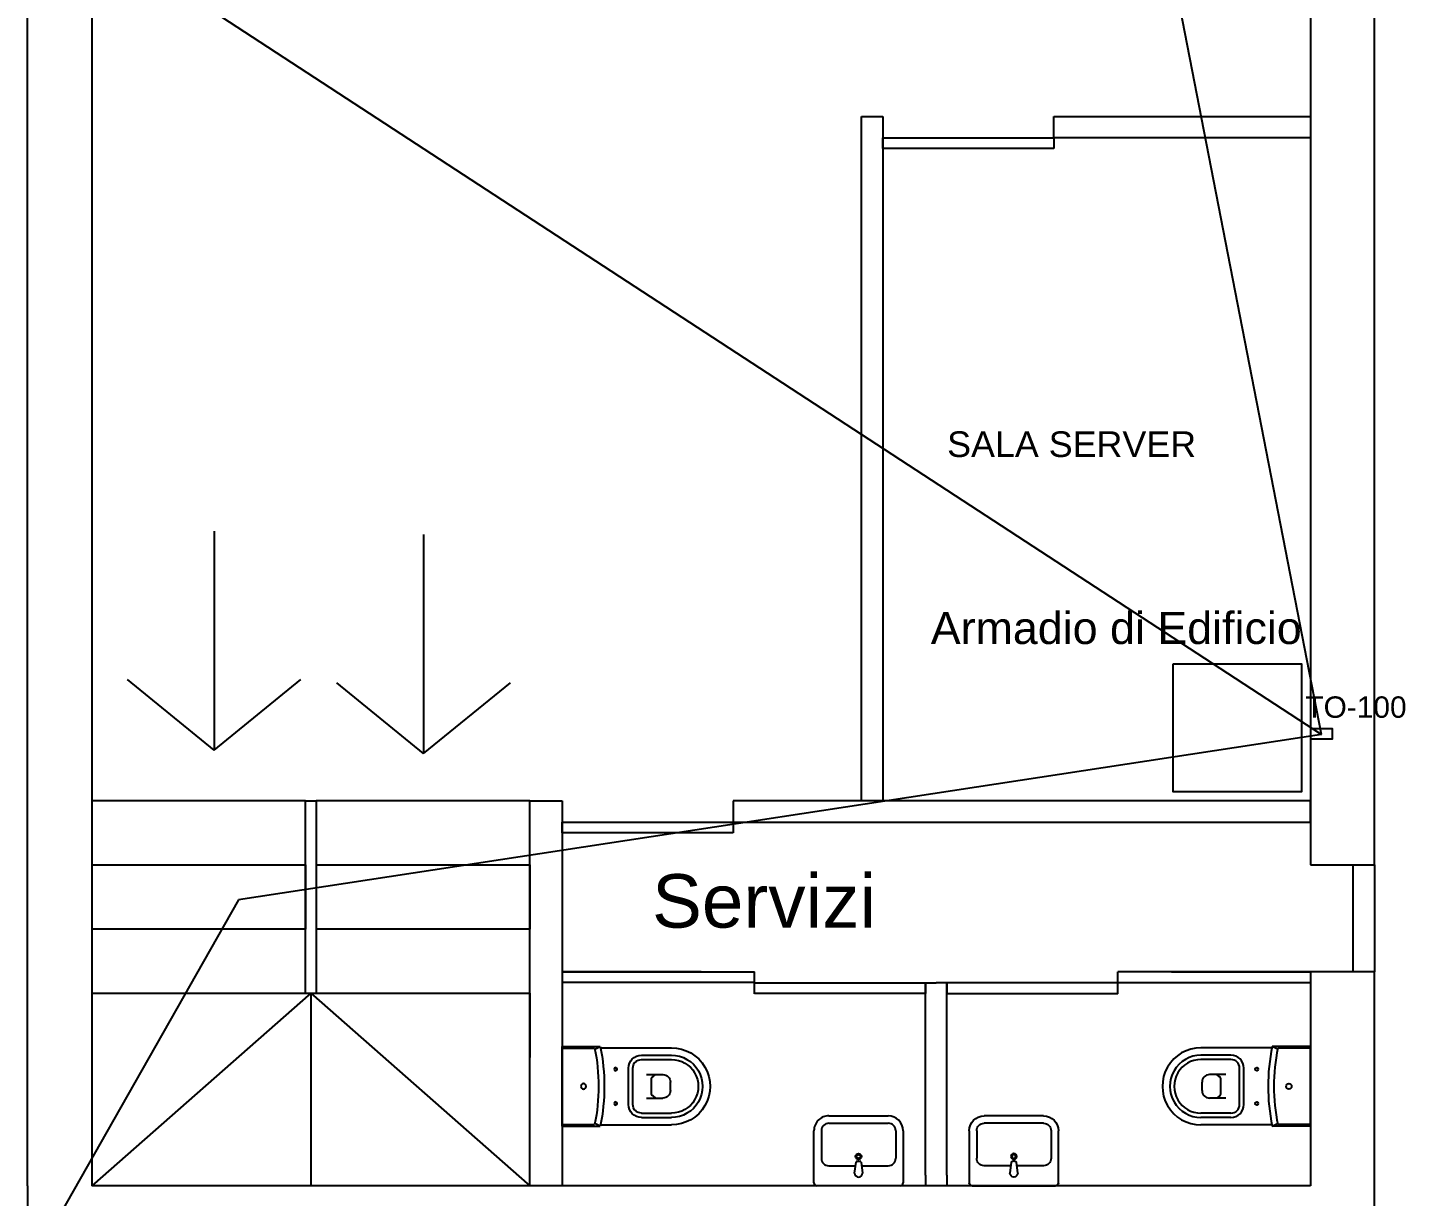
# Model space of a CAD drawing. Header units: millimetres. Extents: x -1911 to 4021, y -174 to 2851.
# Drawn here: x 989 to 1634, y 543 to 1090 of the extents above; entities that cross this region are included whole.
import ezdxf

# ---------------------------------------------------------------- set-up
doc = ezdxf.new("R2010")
doc.units = ezdxf.units.MM
doc.layers.add('Blocchi sanitari - Sanitary blocks', color=7, linetype='Continuous')
doc.layers.add('CONTORNO', color=3, linetype='Continuous')
doc.styles.get("Standard").update_dxf_attribs({"font": 'arial.ttf'})

# ---------------------------------------------------------------- blocks, each defined once
blk = doc.blocks.new('CLODIA4')
at = {"layer": 'CONTORNO', "color": 7, "linetype": 'Continuous'}
for p, q in [((0.0078, -0.0057), (0.0078, -0.3757)), ((0.0078, -0.0057), (0.1858, -0.0057)), ((0.0078, -0.0132), (0.1598, -0.0132)), ((0.1858, -0.0057), (0.1611, -0.0167)), ((0.1868, -0.0107), (0.5178, -0.0107)), ((0.3778, -0.0457), (0.5178, -0.0457)), ((0.3178, -0.1057), (0.3178, -0.2757)), ((0.3378, -0.1057), (0.3378, -0.2757)), ((0.3778, -0.0657), (0.5178, -0.0657)), ((0.4015, -0.1357), (0.4778, -0.1357)), ((0.4249, -0.158), (0.4249, -0.2234)), ((0.4306, -0.1462), (0.442, -0.1371)), ((0.5128, -0.1707), (0.5128, -0.2107)), ((0.4015, -0.2457), (0.4778, -0.2457)), ((0.4306, -0.2352), (0.442, -0.2442)), ((0.3778, -0.3157), (0.5178, -0.3157)), ((0.0078, -0.3682), (0.1598, -0.3682)), ((0.0078, -0.3757), (0.1858, -0.3757)), ((0.1611, -0.3646), (0.1858, -0.3757)), ((0.1868, -0.3707), (0.5178, -0.3707)), ((0.3778, -0.3357), (0.5178, -0.3357))]:
    blk.add_line(p, q, dxfattribs=at)
for centre, radius in [((0.2578, -0.1107), 0.0075), ((0.1078, -0.1907), 0.0125), ((0.2578, -0.2707), 0.0075)]:
    blk.add_circle(centre, radius, dxfattribs=at)
for centre, radius, start, end in [((-0.7064, -0.1907), 0.8842, 348.41875, 11.58096), ((-0.7064, -0.1907), 0.9112, 348.28523, 11.71449), ((0.3778, -0.1057), 0.06, 90, 180), ((0.5178, -0.1907), 0.18, 269.99972, 90.00001), ((0.5178, -0.1907), 0.145, 269.99972, 90.00001), ((0.3778, -0.1057), 0.04, 90, 180), ((0.5178, -0.1907), 0.125, 269.99972, 90.00001), ((0.4399, -0.158), 0.015, 128.35622, 180), ((0.4778, -0.1707), 0.035, 0, 90), ((0.4399, -0.2234), 0.015, 180, 231.64349), ((0.4778, -0.2107), 0.035, 269.99971, 0), ((0.3778, -0.2757), 0.06, 180, 269.99971), ((0.3778, -0.2757), 0.04, 180, 269.99971)]:
    blk.add_arc(centre, radius, start, end, dxfattribs=at)
blk = doc.blocks.new('ORR14C232')
for p, q in [((-0.28, 0), (0.28, 0)), ((0, 0), (0, 0)), ((0, 0), (0, 0)), ((0, 0), (0, 0)), ((0, 0), (0, 0)), ((0, 0), (0, 0)), ((0, 0), (0, 0)), ((0, 0), (0, 0)), ((0, 0), (0, 0)), ((0, 0), (0, 0)), ((0, 0), (0, 0)), ((0, 0), (0, 0)), ((0, 0), (0, 0)), ((0, 0), (0, 0)), ((0, 0), (0, 0)), ((0, 0), (0, 0)), ((0, 0), (0, 0)), ((0, 0), (0, 0)), ((0, 0), (0, 0)), ((0, 0), (0, 0)), ((0, 0), (0, 0)), ((0, 0), (0, 0)), ((0, 0), (0, 0)), ((0, 0), (0, 0)), ((-0.3, -0.37), (-0.3, -0.02)), ((-0.0176, -0.1577), (-0.0266, -0.0853)), ((0, 0), (0, 0)), ((0, 0), (0, 0)), ((0, 0), (0, 0)), ((0, 0), (0, 0)), ((0, 0), (0, 0)), ((0, 0), (0, 0)), ((0, 0), (0, 0)), ((0, 0), (0, 0)), ((0, 0), (0, 0)), ((0, 0), (0, 0)), ((0, 0), (0, 0)), ((0, 0), (0, 0)), ((0, 0), (0, 0)), ((0, 0), (0, 0)), ((0, 0), (0, 0)), ((0, 0), (0, 0)), ((0, 0), (0, 0)), ((0, 0), (0, 0)), ((0, 0), (0, 0)), ((0, 0), (0, 0)), ((0, 0), (0, 0)), ((0, 0), (0, 0)), ((0, 0), (0, 0)), ((0, 0), (0, 0)), ((0, 0), (0, 0)), ((0, 0), (0, 0)), ((0, 0), (0, 0)), ((0, 0), (0, 0)), ((0.0266, -0.0853), (0.017, -0.1578)), ((0.3, -0.02), (0.3, -0.37)), ((-0.25, -0.37), (-0.25, -0.185)), ((-0.0204, -0.135), (-0.2, -0.135)), ((0.0071, -0.1662), (-0.0077, -0.1662)), ((0.2, -0.135), (0.02, -0.135)), ((0.25, -0.37), (0.25, -0.185)), ((0.2, -0.42), (-0.2, -0.42)), ((0.2, -0.47), (-0.2, -0.47))]:
    blk.add_line(p, q)
for radius in [0.02, 0.013]:
    blk.add_circle((0, -0.1964), radius)
for centre, radius, start, end in [((-0.28, -0.02), 0.02, 90, 180), ((0, 0), 0.0000003, 90, 152.53417), ((0, 0), 0.0000003, 332.53417, 90), ((0, 0), 0.0000003, 332.53417, 90), ((0, 0), 0.0000001, 332.53417, 90), ((0, 0), 0.0000001, 270, 332.53417), ((0, 0), 0.0000001, 270, 332.53417), ((0, 0), 0.0000001, 332.53417, 90), ((0, 0), 0.0000001, 90, 152.53417), ((0, 0), 0.0000001, 90, 152.53417), ((0, 0), 0.0000001, 152.53417, 270), ((0, 0), 0.0000001, 90, 152.53417), ((0, 0), 0.0000001, 0, 90), ((0, 0), 0.0000001, 90, 180), ((0, 0), 0.0000001, 180, 270), ((0, 0), 0.0000001, 270, 0), ((0, 0), 0.0000001, 0, 90), ((0, 0), 0.0000001, 90, 180), ((0.28, -0.02), 0.02, 0, 90), ((0, -0.0853), 0.0266, 0, 180), ((0, 0), 0.0000003, 152.53417, 270), ((0, 0), 0.0000003, 270, 332.53417), ((0, 0), 0.0000001, 270, 332.53417), ((0, 0), 0.0000001, 332.53417, 90), ((0, 0), 0.0000001, 90, 152.53417), ((0, 0), 0.0000001, 152.53417, 270), ((0, 0), 0.0000001, 332.53417, 90), ((0, 0), 0.0000001, 90, 152.53417), ((0, 0), 0.0000001, 152.53417, 270), ((0, 0), 0.0000001, 180, 270), ((0, 0), 0.0000001, 180, 270), ((0, 0), 0.0000001, 90, 180), ((0, 0), 0.0000001, 0, 90), ((0, 0), 0.0000001, 270, 0), ((0, 0), 0.0000001, 180, 270), ((0, 0), 0.0000001, 90, 180), ((0, 0), 0.0000001, 270, 0), ((0, 0), 0.0000001, 360, 90), ((0, 0), 0.0000001, 270, 360), ((0, 0), 0.0000001, 180, 270), ((0, 0), 0.0000001, 90, 180), ((-0.2, -0.185), 0.05, 90, 180), ((-0.0077, -0.1562), 0.01, 188.22813, 270), ((0.0071, -0.1562), 0.01, 270, 351.25092), ((0.2, -0.185), 0.05, 0, 90), ((-0.2, -0.37), 0.1, 180, 270), ((-0.2, -0.37), 0.05, 180, 270), ((0.2, -0.37), 0.1, 270, 0), ((0.2, -0.37), 0.05, 270, 0)]:
    blk.add_arc(centre, radius, start, end)

msp = doc.modelspace()

# ---------------------------------------------------------------- linework, layer by layer
at = {"color": 1}
for p, q in [((1594.64, 759.47), (1425.19, 1630.34)), ((849.42, 1245.62), (1594.64, 759.47)), ((1594.64, 759.47), (1088.04, 682.1)), ((1088.04, 682.1), (993.61, 515.86))]:
    msp.add_line(p, q, dxfattribs=at)
for p, q in [((1619.42, 698.43), (1619.42, 1438.43)), ((989.42, 548.43), (989.42, 1119.05)), ((1019.42, 1119.05), (1019.42, 548.43)), ((1589.42, 1101.37), (1589.42, 698.43)), ((1076.69, 854.6), (1076.69, 752.15)), ((1174.68, 853.02), (1174.68, 750.57)), ((1076.69, 752.15), (1036.1, 785.2)), ((1076.69, 752.15), (1117.28, 785.2)), ((1174.68, 750.57), (1134.09, 783.62)), ((1174.68, 750.57), (1215.27, 783.62)), ((1619.42, 698.43), (1619.42, 769.71)), ((1119.42, 728.43), (1019.42, 728.43)), ((1119.42, 638.43), (1119.42, 728.43)), ((1119.42, 728.43), (1124.42, 728.43)), ((1124.42, 728.43), (1124.42, 638.43)), ((1224.42, 728.43), (1124.42, 728.43)), ((1224.42, 548.43), (1224.42, 728.43)), ((1224.42, 728.43), (1229.42, 728.43)), ((1019.42, 698.43), (1119.42, 698.43)), ((1119.42, 698.43), (1119.42, 668.43)), ((1124.42, 698.43), (1224.42, 698.43)), ((1224.42, 698.43), (1224.42, 668.43)), ((1589.42, 698.43), (1619.42, 698.43)), ((1119.42, 668.43), (1019.42, 668.43)), ((1224.42, 668.43), (1124.42, 668.43)), ((1239.42, 648.43), (1239.42, 548.43)), ((1304.42, 648.43), (1239.42, 648.43)), ((1239.42, 648.43), (1329.42, 648.43)), ((1304.42, 648.43), (1284.42, 648.43)), ((1329.42, 643.28), (1329.42, 648.43)), ((1589.42, 648.43), (1499.42, 648.43)), ((1499.42, 643.28), (1499.42, 648.43)), ((1524.42, 648.43), (1589.42, 648.43)), ((1524.42, 648.43), (1544.42, 648.43)), ((1619.42, 648.43), (1589.42, 648.43)), ((1589.42, 648.43), (1589.42, 548.43)), ((1619.42, 438.43), (1619.42, 648.43)), ((1619.42, 438.43), (1619.42, 648.43)), ((1019.42, 638.43), (1119.42, 638.43)), ((1121.92, 638.43), (1019.42, 548.43)), ((1119.42, 638.43), (1124.42, 638.43)), ((1119.42, 638.43), (1121.92, 638.43)), ((1121.92, 638.43), (1121.92, 548.43)), ((1121.92, 638.43), (1224.42, 548.43)), ((1124.42, 638.43), (1224.42, 638.43)), ((1224.42, 638.43), (1224.42, 608.43)), ((1329.42, 643.43), (1239.42, 643.43)), ((1409.42, 553.43), (1409.42, 643.28)), ((1409.42, 643.28), (1414.42, 643.28)), ((1419.42, 643.28), (1414.42, 643.28)), ((1419.42, 553.43), (1419.42, 643.28)), ((1499.42, 643.43), (1589.42, 643.43)), ((989.42, 548.43), (989.42, 538.43)), ((1589.42, 548.43), (1019.42, 548.43)), ((1589.42, 548.43), (1019.42, 548.43)), ((1359.42, 548.43), (1354.42, 548.43)), ((1409.42, 553.43), (1409.42, 548.43)), ((1589.42, 548.43), (1414.42, 548.43)), ((1419.42, 553.43), (1419.42, 548.43))]:
    msp.add_line(p, q)
at = {"color": 0}
for p, q in [((1379.42, 728.43), (1379.42, 1048.43)), ((1379.42, 1048.43), (1389.42, 1048.43)), ((1389.42, 1048.43), (1389.42, 728.43)), ((1469.42, 1048.43), (1589.42, 1048.43)), ((1469.42, 1038.43), (1469.42, 1048.43)), ((1589.42, 1048.43), (1589.42, 1038.43)), ((1589.42, 1038.43), (1469.42, 1038.43)), ((1229.42, 728.43), (1239.42, 728.43)), ((1239.42, 728.43), (1239.42, 718.43)), ((1319.42, 728.43), (1319.42, 718.43)), ((1589.42, 728.43), (1319.42, 728.43)), ((1389.42, 728.43), (1379.42, 728.43)), ((1589.42, 728.43), (1389.42, 728.43)), ((1589.42, 718.43), (1589.42, 728.43)), ((1239.42, 718.43), (1239.42, 548.43)), ((1319.42, 718.43), (1589.42, 718.43))]:
    msp.add_line(p, q, dxfattribs=at)
at = {"color": 3}
for p, q in [((1389.42, 1033.43), (1389.42, 1038.43)), ((1389.42, 1038.43), (1469.42, 1038.43)), ((1469.42, 1038.43), (1469.42, 1033.43)), ((1469.42, 1033.43), (1389.42, 1033.43)), ((1239.42, 713.43), (1239.42, 718.43)), ((1239.42, 718.43), (1319.42, 718.43)), ((1319.42, 718.43), (1319.42, 713.43)), ((1319.42, 713.43), (1239.42, 713.43)), ((1329.42, 643.28), (1409.42, 643.28)), ((1329.42, 638.12), (1329.42, 643.12)), ((1409.42, 638.28), (1329.42, 638.28)), ((1409.42, 643.28), (1409.42, 638.28)), ((1419.42, 643.28), (1419.42, 638.28)), ((1499.42, 643.28), (1419.42, 643.28)), ((1419.42, 638.28), (1499.42, 638.28)), ((1499.42, 638.12), (1499.42, 643.12))]:
    msp.add_line(p, q, dxfattribs=at)
at = {"color": 2}
for p, q in [((1609.4, 648.43), (1609.4, 698.43)), ((1619.42, 698.43), (1619.42, 648.43))]:
    msp.add_line(p, q, dxfattribs=at)
msp.add_lwpolyline([(1525.32, 792.57), (1585.32, 792.57), (1585.32, 732.57), (1525.32, 732.57)], close=True)
at = {"color": 242, "true_color": 0xcd2027}
msp.add_lwpolyline([(1589.64, 762.21), (1599.64, 762.21), (1599.64, 757.21), (1589.64, 757.21)], close=True, dxfattribs=at)

# ---------------------------------------------------------------- block references
at = {"layer": 'Blocchi sanitari - Sanitary blocks', "rotation": 180}
for name, p, xscale, yscale, zscale in [('CLODIA4', (1238.64, 575.79), -100.3176207353225, 100.3176207353225, 100.3176207353225), ('CLODIA4', (1590.2, 575.79), 100.3176207353225, 100.3176207353225, 100.3176207353225), ('ORR14C232', (1378.1, 548.43), 69.55891940041914, 69.55891940041914, 69.55891940041914), ('ORR14C232', (1450.74, 548.43), -69.55891940041914, 69.55891940041914, 69.55891940041914)]:
    msp.add_blockref(name, p, dxfattribs=dict(at, xscale=xscale, yscale=yscale, zscale=zscale))

# ---------------------------------------------------------------- texts
at = {"attachment_point": 1}
for s, width, heights, insert, char_height in [('\\A1;SALA SERVER', 306.6846, [48.98], (1419.54, 901.22), 12), ('\\A1;Armadio di Edificio', 306.6846, [48.98], (1411.89, 816.76), 15), ('\\A1;Servizi', 258.0479, [66.42], (1281.53, 694.13), 25)]:
    msp.add_mtext_dynamic_manual_height_columns(s, width=width, gutter_width=12.5, heights=heights, dxfattribs=dict(at, insert=insert, char_height=char_height))
at = {"color": 242, "true_color": 0xcd2027, "insert": (1587.09, 777.27), "char_height": 10, "attachment_point": 1}
msp.add_mtext_dynamic_manual_height_columns('TO-100', width=50.3931, gutter_width=12.5, heights=[2.87], dxfattribs=at)

doc.saveas('drawing.dxf')
